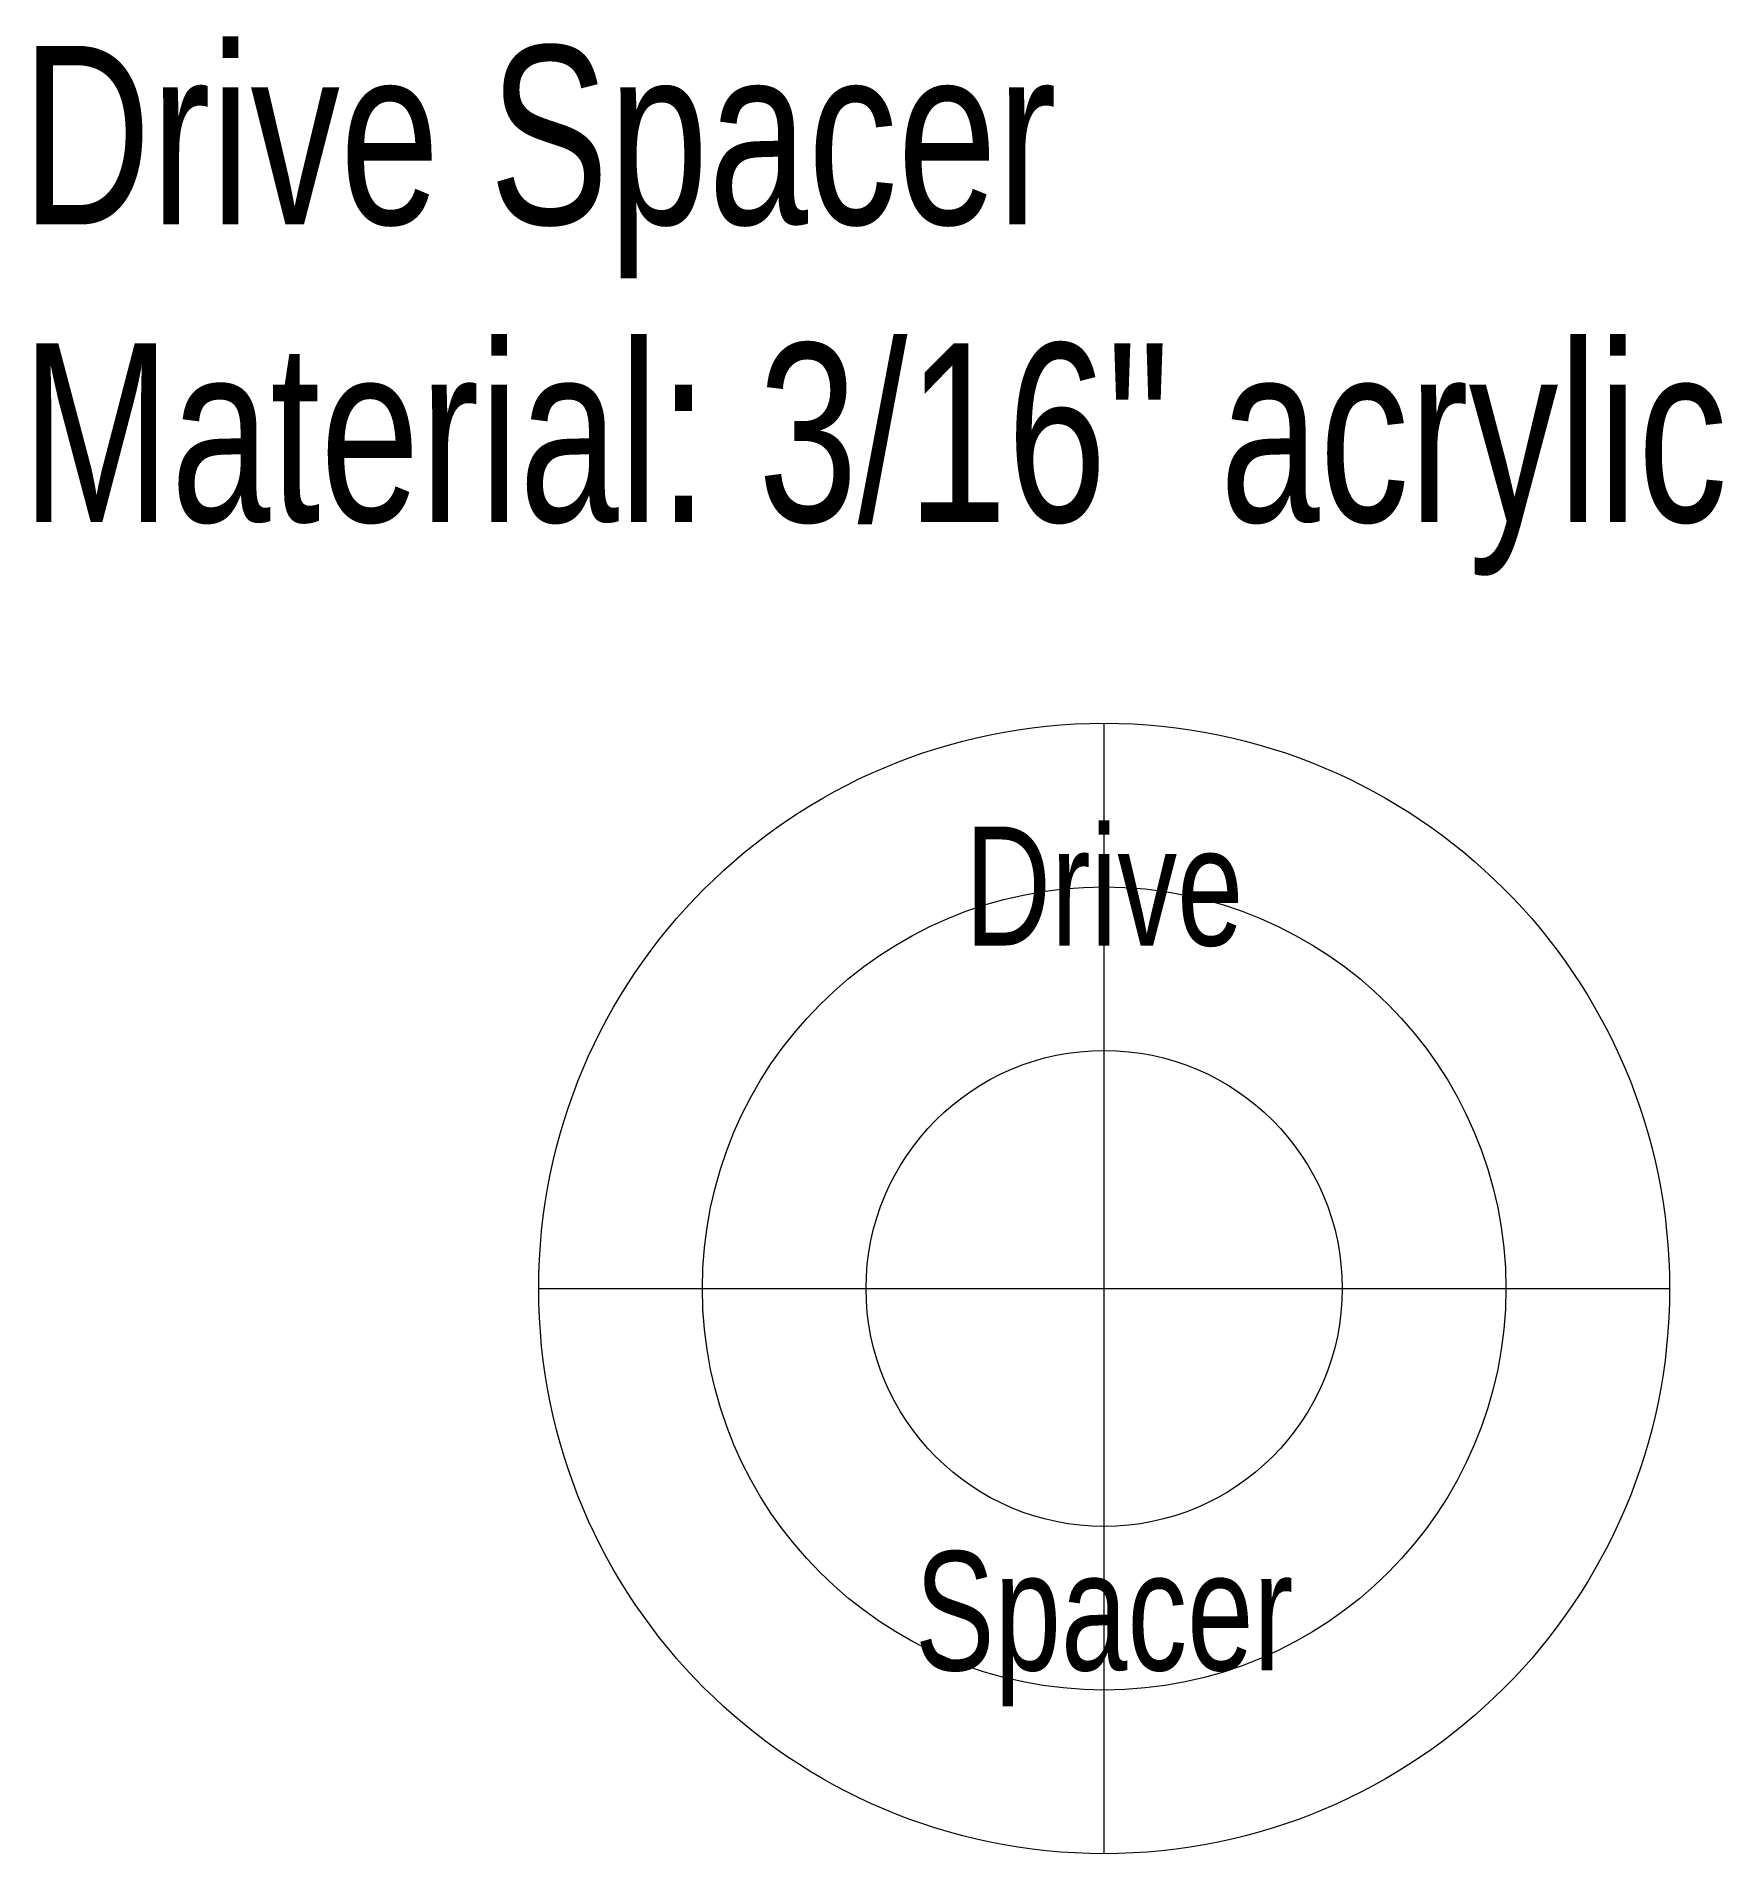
# Model space of a CAD drawing. Header units: millimetres. Extents: x 27.2 to 55.6, y 39.6 to 70.2.
import ezdxf

# ---------------------------------------------------------------- set-up
doc = ezdxf.new("R2010")
doc.units = ezdxf.units.MM
for name, color, linetype, lineweight, true_color in [('Drawings', 5, 'CONTINUOUS', 0, 0x0000ff), ('Notes', 7, 'CONTINUOUS', 0, 0xffffff), ('Text', 4, 'CONTINUOUS', 0, 0x00ffff), ('Top', 7, 'CONTINUOUS', 0, 0xffffff)]:
    doc.layers.add(name, color=color, linetype=linetype, lineweight=lineweight, true_color=true_color)
doc.styles.get("Standard").update_dxf_attribs({"font": 'txt', "width": 0.75})

msp = doc.modelspace()

# ---------------------------------------------------------------- linework, layer by layer
at = {"layer": 'Drawings'}
for p, q in [((45.187, 39.614), (45.187, 58.614)), ((35.687, 49.114), (54.687, 49.114))]:
    msp.add_line(p, q, dxfattribs=at)
msp.add_circle((45.187, 49.114), 6.75, dxfattribs=at)
at = {"layer": 'Top'}
for radius in [9.5, 4]:
    msp.add_circle((45.187, 49.114), radius, dxfattribs=at)

# ---------------------------------------------------------------- texts
at = {"layer": 'Notes', "insert": (27, 70), "char_height": 3, "width": 100, "attachment_point": 1}
msp.add_mtext('Drive\\~Spacer\\PMaterial:\\~3/16"\\~acrylic', dxfattribs=at)
at = {"layer": 'Text', "char_height": 2, "width": 100, "attachment_point": 5}
for s, insert in [('Drive', (45.187, 55.864)), ('Spacer', (45.187, 43.394))]:
    msp.add_mtext(s, dxfattribs=dict(at, insert=insert))

doc.saveas('drawing.dxf')
